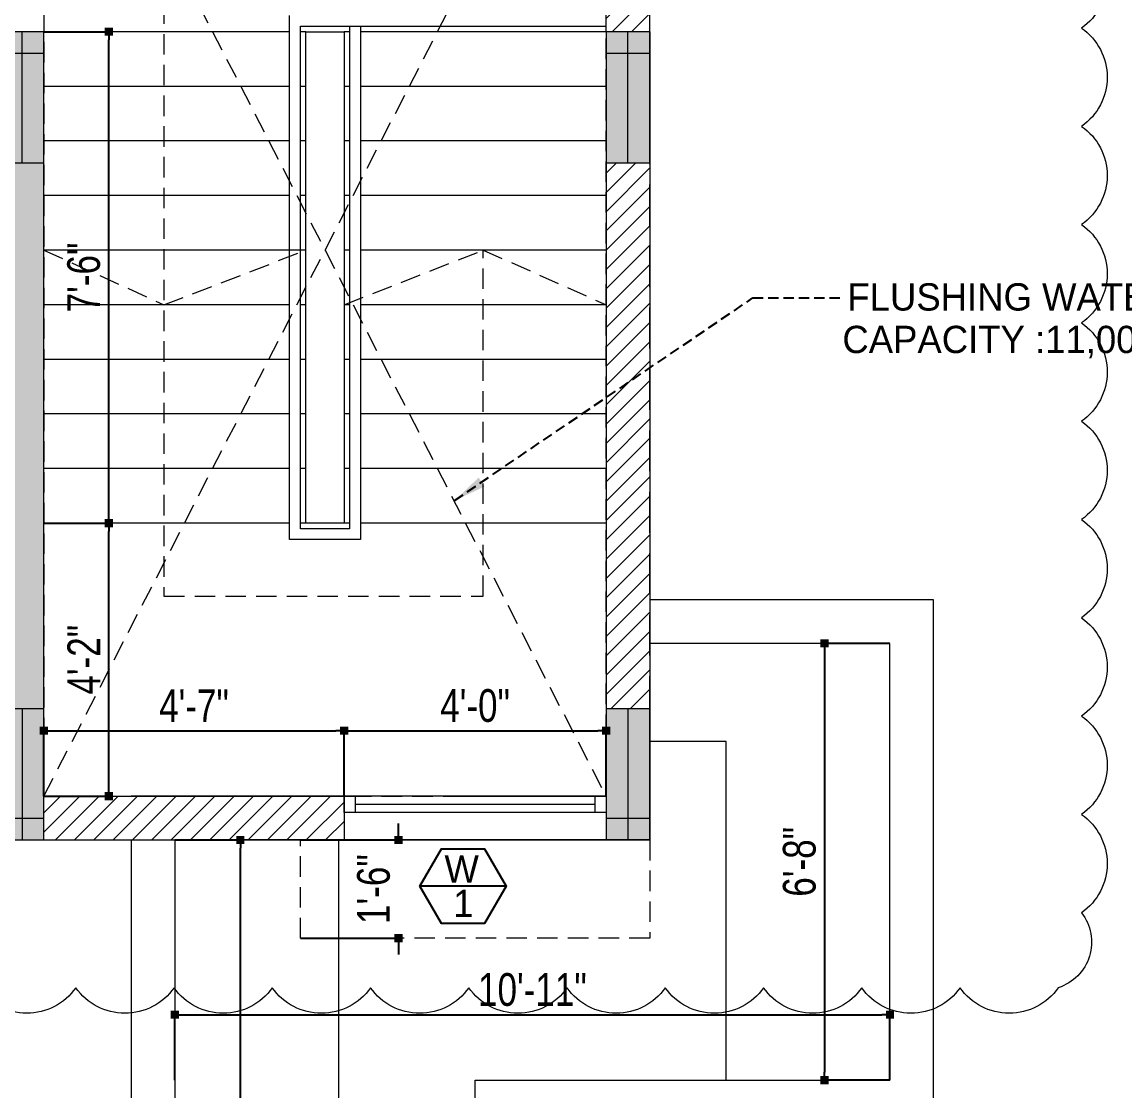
# Model space of a CAD drawing. Header units: inches. Extents: x 13 to 21264, y -72369 to -55.
# Drawn here: x 18670.8 to 18872.9, y -71943.6 to -71747.9 of the extents above; entities that cross this region are included whole.
import ezdxf

# ---------------------------------------------------------------- set-up
doc = ezdxf.new("R2010")
doc.units = ezdxf.units.IN
doc.header["$LTSCALE"] = 15
doc.header["$MEASUREMENT"] = 0
doc.header["$PDMODE"] = 34
doc.linetypes.add('DASHED2', pattern=[0.375, 0.25, -0.125])
doc.linetypes.add('HIDDEN', pattern=[0.375, 0.25, -0.125])
doc.layers.get('0').update_dxf_attribs({"linetype": 'CONTINUOUS', "lineweight": 13})
doc.layers.get('DEFPOINTS').update_dxf_attribs({"linetype": 'CONTINUOUS', "lineweight": 13})
for name, color, linetype in [('1', 8, 'CONTINUOUS'), ('2', 36, 'CONTINUOUS'), ('2P', 46, 'CONTINUOUS'), ('Railing', 233, 'CONTINUOUS')]:
    doc.layers.add(name, color=color, linetype=linetype)
for name, color, linetype, lineweight in [('1P', 252, 'CONTINUOUS', 13), ('AR-COL-TYP', 2, 'CONTINUOUS', 13), ('AR-WALL', 7, 'CONTINUOUS', 13), ('COLUMN HATCH', 19, 'CONTINUOUS', 13), ('INNER DIM', 30, 'CONTINUOUS', 13), ('parapet wall', 4, 'CONTINUOUS', 13), ('RCC SLAB', 2, 'CONTINUOUS', 13), ('WIN', 152, 'CONTINUOUS', 13)]:
    doc.layers.add(name, color=color, linetype=linetype, lineweight=lineweight)
doc.layers.add('AR-WALL HATCH', color=7, linetype='CONTINUOUS', lineweight=9, true_color=0xfa0000)
doc.layers.add('REVISION - 2', color=7, linetype='CONTINUOUS', lineweight=13, true_color=0x1a6600)
doc.layers.add('BOXTEXT', color=232, linetype='CONTINUOUS', true_color=0xbd005e)
doc.styles.add('My Style', font='', dxfattribs={"width": 0.8})
doc.styles.add('rob', font='')
doc.styles.add('RS', font='', dxfattribs={"width": 0.8})
doc.styles.get('My Style').set_extended_font_data('Century Gothic')
doc.styles.get('rob').set_extended_font_data('Century Gothic')
doc.styles.get('RS').set_extended_font_data('Century Gothic')
doc.dimstyles.new('SECTION DIM', dxfattribs={"dimscale": 0.6, "dimtxt": 9, "dimasz": 2, "dimexe": 0, "dimexo": 0, "dimgap": 1, "dimtad": 1, "dimzin": 3, "dimdsep": 46, "dimlunit": 4, "dimtxsty": 'RS', "dimblk1": 'CUT', "dimblk2": 'CUT', "dimsah": 1, "dimcen": 0, "dimclrd": 251, "dimclre": 21, "dimclrt": 4, "dimadec": 0, "dimazin": 0, "dimtfac": 1, "dimtix": 1, "dimtofl": 0, "dimtmove": 2, "dimatfit": 3, "dimfxl": 0, "dimtolj": 1, "dimtzin": 3, "dimarcsym": 0})
doc.dimstyles.new('Working Dim', dxfattribs={"dimtxt": 8, "dimasz": 1, "dimexe": 0.18, "dimexo": 0.0625, "dimgap": 2, "dimtad": 1, "dimdec": 1, "dimzin": 3, "dimdsep": 46, "dimlunit": 4, "dimtxsty": 'My Style', "dimblk": 'CUT', "dimcen": 0.09, "dimclrd": 250, "dimclre": 21, "dimclrt": 30, "dimadec": 0, "dimazin": 3, "dimtfac": 0.75, "dimtdec": 1, "dimtix": 1, "dimtofl": 0, "dimtmove": 0, "dimatfit": 3, "dimfxl": 1, "dimtolj": 1, "dimtzin": 0, "dimarcsym": 0})
pattern_1 = [(45, (25360.67850123685, -1712.152237470538), (-1.767766952966369, 1.767766952966369), [])]

# ---------------------------------------------------------------- blocks, each defined once
blk = doc.blocks.new('*U21')
at = {"layer": 'WIN', "ltscale": 2}
for p, q in [((0, 0), (48, 0)), ((2, -5), (0, -5)), ((0, -5), (0, -8)), ((46, -5), (2, -5)), ((2, -8), (2, -5)), ((48, -5), (46, -5)), ((46, -5), (46, -8)), ((48, -8), (48, -5)), ((0, -8), (2, -8)), ((46, -6.499999999992724), (2, -6.5)), ((46, -8), (2, -8)), ((46, -8), (48, -8))]:
    blk.add_line(p, q, dxfattribs=at)
blk = doc.blocks.new('ty col')
at = {"layer": 'AR-COL-TYP'}
h = blk.add_hatch(color=250, dxfattribs=at)
h.dxf.hatch_style = 1
h.paths.add_polyline_path([(-4.023006618470959, -20.00475598242701), (3.976993381529041, -20.00475598242701), (3.976993381529269, 3.995244017572986), (-4.023006618470959, 3.995244017572986)])
at = {"layer": 'AR-COL-TYP', "color": 5}
for p, q in [((-0.02300661847095853, 3.995244017572986, 4.692474330159601e-09), (-0.02300661847095853, -20.00475598242701, 4.692474330159605e-09)), ((-4.023006618470959, -16.00475598240155, 4.169824111349142e-09), (3.976993381528814, -16.00475598242701, 4.692395745640096e-09))]:
    blk.add_line(p, q, dxfattribs=at)
at = {"layer": 'AR-COL-TYP', "elevation": 4.692474330159601e-09}
blk.add_lwpolyline([(-4.023006618470959, -20.00475598242701), (3.976993381529041, -20.00475598242701), (3.976993381529269, 3.995244017572986), (-4.023006618470959, 3.995244017572986)], close=True, dxfattribs=at)
blk = doc.blocks.new('_BoxFilled')
at = {"color": 0, "linetype": 'ByBlock', "lineweight": -2}
blk.add_line((-0.5, 0), (-1, 0), dxfattribs=at)
at = {"color": 0, "linetype": 'ByBlock'}
blk.add_solid([(-0.5, 0.5), (0.5, 0.5), (-0.5, -0.5), (0.5, -0.5)], dxfattribs=at)
blk = doc.blocks.new('*D372')
at = {"layer": 'DEFPOINTS', "color": 0, "transparency": 16777216}
for p in [(18674.8243715185, -71839.63417225576, 0.00782548016606328), (18686.70708705209, -71839.63417225576), (18674.82437954333, -71889.63413771504, 0.001817518224257599)]:
    blk.add_point(p, dxfattribs=at)
at = {"layer": 'INNER DIM', "color": 7, "linetype": 'Continuous', "lineweight": -2, "transparency": 16777216}
for p, q in [((18674.8243715185, -71839.63417225576), (18686.70708705209, -71839.63417225576)), ((18674.82437954333, -71889.63413771504), (18686.70708705209, -71889.63413771504))]:
    blk.add_line(p, q, dxfattribs=at)
at = {"layer": 'INNER DIM', "color": 7, "lineweight": -2, "transparency": 16777216}
blk.add_line((18686.70708705209, -71888.13413771504), (18686.70708705209, -71841.13417225576), dxfattribs=at)
at = {"layer": 'INNER DIM', "color": 7, "lineweight": -2, "transparency": 16777216, "xscale": 1.5, "yscale": 1.5, "zscale": 1.5}
for p, rotation in [((18686.70708705209, -71839.63417225576), 90), ((18686.70708705209, -71889.63413771504), 270)]:
    blk.add_blockref('_BoxFilled', p, dxfattribs=dict(at, rotation=rotation))
at = {"layer": 'INNER DIM', "color": 7, "lineweight": 0, "transparency": 16777216, "insert": (18682.13565848064, -71864.63415498538), "char_height": 6, "attachment_point": 5, "rotation": 90, "style": 'RS'}
blk.add_mtext('\\A1;4\'-2"', dxfattribs=at)
blk = doc.blocks.new('*D373')
at = {"layer": 'DEFPOINTS', "color": 0, "transparency": 16777216}
for p in [(18674.82437955498, -71749.6354742537, 0.009637756511669239), (18686.70708705209, -71749.6354742537), (18674.8243715185, -71839.63417225576, 0.00782548016606328)]:
    blk.add_point(p, dxfattribs=at)
at = {"layer": 'INNER DIM', "color": 7, "linetype": 'Continuous', "lineweight": -2, "transparency": 16777216}
for p, q in [((18674.82437955498, -71749.6354742537), (18686.70708705209, -71749.6354742537)), ((18674.8243715185, -71839.63417225576), (18686.70708705209, -71839.63417225576))]:
    blk.add_line(p, q, dxfattribs=at)
at = {"layer": 'INNER DIM', "color": 7, "lineweight": -2, "transparency": 16777216}
blk.add_line((18686.70708705209, -71838.13417225576), (18686.70708705209, -71751.1354742537), dxfattribs=at)
at = {"layer": 'INNER DIM', "color": 7, "lineweight": -2, "transparency": 16777216, "xscale": 1.5, "yscale": 1.5, "zscale": 1.5}
for p, rotation in [((18686.70708705209, -71749.6354742537), 90), ((18686.70708705209, -71839.63417225576), 270)]:
    blk.add_blockref('_BoxFilled', p, dxfattribs=dict(at, rotation=rotation))
at = {"layer": 'INNER DIM', "color": 7, "lineweight": 0, "transparency": 16777216, "insert": (18682.13565848064, -71794.63482325472), "char_height": 6, "attachment_point": 5, "rotation": 90, "style": 'RS'}
blk.add_mtext('\\A1;7\'-6"', dxfattribs=at)
blk = doc.blocks.new('*D374')
at = {"layer": 'DEFPOINTS', "color": 0, "transparency": 16777216}
for p in [(18729.82438605603, -71877.63005728925), (18674.82438211796, -71889.63413954143, 0.002313746268620243), (18729.82438605603, -71889.63413767844, 8.028470105780894e-06)]:
    blk.add_point(p, dxfattribs=at)
at = {"layer": 'INNER DIM', "color": 7, "linetype": 'Continuous', "lineweight": -2, "transparency": 16777216}
for p, q in [((18674.82438211796, -71889.63413954143), (18674.82438211796, -71877.63005728925)), ((18729.82438605603, -71889.63413767844), (18729.82438605603, -71877.63005728925))]:
    blk.add_line(p, q, dxfattribs=at)
at = {"layer": 'INNER DIM', "color": 7, "lineweight": -2, "transparency": 16777216}
blk.add_line((18676.32438211796, -71877.63005728925), (18728.32438605603, -71877.63005728925), dxfattribs=at)
at = {"layer": 'INNER DIM', "color": 7, "lineweight": -2, "transparency": 16777216, "xscale": 1.5, "yscale": 1.5, "zscale": 1.5, "rotation": 180}
blk.add_blockref('_BoxFilled', (18674.82438211796, -71877.63005728925), dxfattribs=at)
at = {"layer": 'INNER DIM', "color": 7, "lineweight": -2, "transparency": 16777216, "xscale": 1.5, "yscale": 1.5, "zscale": 1.5}
blk.add_blockref('_BoxFilled', (18729.82438605603, -71877.63005728925), dxfattribs=at)
at = {"layer": 'INNER DIM', "color": 7, "lineweight": 0, "transparency": 16777216, "insert": (18702.32438408699, -71873.05862871782), "char_height": 6, "attachment_point": 5, "style": 'RS'}
blk.add_mtext('\\A1;4\'-7"', dxfattribs=at)
blk = doc.blocks.new('*D375')
at = {"layer": 'DEFPOINTS', "color": 0, "transparency": 16777216}
for p in [(18777.82438632701, -71877.63005728925), (18729.82438605603, -71889.63413767844, 8.028470105780894e-06), (18777.82438632701, -71889.63413771501, 0.00545890527123338)]:
    blk.add_point(p, dxfattribs=at)
at = {"layer": 'INNER DIM', "color": 7, "linetype": 'Continuous', "lineweight": -2, "transparency": 16777216}
for p, q in [((18729.82438605603, -71889.63413767844), (18729.82438605603, -71877.63005728925)), ((18777.82438632701, -71889.63413771501), (18777.82438632701, -71877.63005728925))]:
    blk.add_line(p, q, dxfattribs=at)
at = {"layer": 'INNER DIM', "color": 7, "lineweight": -2, "transparency": 16777216}
blk.add_line((18731.32438605603, -71877.63005728925), (18776.32438632701, -71877.63005728925), dxfattribs=at)
at = {"layer": 'INNER DIM', "color": 7, "lineweight": -2, "transparency": 16777216, "xscale": 1.5, "yscale": 1.5, "zscale": 1.5, "rotation": 180}
blk.add_blockref('_BoxFilled', (18729.82438605603, -71877.63005728925), dxfattribs=at)
at = {"layer": 'INNER DIM', "color": 7, "lineweight": -2, "transparency": 16777216, "xscale": 1.5, "yscale": 1.5, "zscale": 1.5}
blk.add_blockref('_BoxFilled', (18777.82438632701, -71877.63005728925), dxfattribs=at)
at = {"layer": 'INNER DIM', "color": 7, "lineweight": 0, "transparency": 16777216, "insert": (18753.82438619152, -71873.05862871782), "char_height": 6, "attachment_point": 5, "style": 'RS'}
blk.add_mtext('\\A1;4\'-0"', dxfattribs=at)
blk = doc.blocks.new('*D489')
at = {"layer": 'DEFPOINTS', "color": 0, "transparency": 16777216}
for p in [(18721.82438693672, -71897.63413954146), (18739.80296620076, -71897.63413954146), (18721.82438693672, -71915.63413954146)]:
    blk.add_point(p, dxfattribs=at)
at = {"layer": 'INNER DIM', "color": 7, "lineweight": -2, "transparency": 16777216}
for p, q in [((18739.80296620076, -71896.13413954146), (18739.80296620076, -71894.63413954146)), ((18739.80296620076, -71917.13413954146), (18739.80296620076, -71918.63413954146))]:
    blk.add_line(p, q, dxfattribs=at)
at = {"layer": 'INNER DIM', "color": 7, "linetype": 'Continuous', "lineweight": -2, "transparency": 16777216}
for p, q in [((18721.82438693672, -71897.63413954146), (18739.80296620076, -71897.63413954146)), ((18721.82438693672, -71915.63413954146), (18739.80296620076, -71915.63413954146))]:
    blk.add_line(p, q, dxfattribs=at)
at = {"layer": 'INNER DIM', "color": 7, "lineweight": -2, "transparency": 16777216, "xscale": 1.5, "yscale": 1.5, "zscale": 1.5}
for p, rotation in [((18739.80296620076, -71897.63413954146), 270), ((18739.80296620076, -71915.63413954146), 90)]:
    blk.add_blockref('_BoxFilled', p, dxfattribs=dict(at, rotation=rotation))
at = {"layer": 'INNER DIM', "color": 7, "lineweight": 0, "transparency": 16777216, "insert": (18735.23153762931, -71906.63413954145), "char_height": 6, "attachment_point": 5, "rotation": 90, "style": 'RS'}
blk.add_mtext('\\A1;1\'-6"', dxfattribs=at)
blk = doc.blocks.new('*D490')
at = {"layer": 'DEFPOINTS', "color": 0, "transparency": 16777216}
for p in [(18829.82518764454, -71929.63492065492), (18698.82531198328, -71941.63484628059, 0.01327521545469882), (18829.82518764454, -71941.63492065492, 0.01327521545469882)]:
    blk.add_point(p, dxfattribs=at)
at = {"layer": 'INNER DIM', "color": 7, "linetype": 'Continuous', "lineweight": -2, "transparency": 16777216}
for p, q in [((18698.82531198328, -71941.63484628059), (18698.82531198328, -71929.63492065492)), ((18829.82518764454, -71941.63492065492), (18829.82518764454, -71929.63492065492))]:
    blk.add_line(p, q, dxfattribs=at)
at = {"layer": 'INNER DIM', "color": 7, "lineweight": -2, "transparency": 16777216}
blk.add_line((18700.32531198328, -71929.63492065492), (18828.32518764454, -71929.63492065492), dxfattribs=at)
at = {"layer": 'INNER DIM', "color": 7, "lineweight": -2, "transparency": 16777216, "xscale": 1.5, "yscale": 1.5, "zscale": 1.5, "rotation": 180}
blk.add_blockref('_BoxFilled', (18698.82531198328, -71929.63492065492), dxfattribs=at)
at = {"layer": 'INNER DIM', "color": 7, "lineweight": -2, "transparency": 16777216, "xscale": 1.5, "yscale": 1.5, "zscale": 1.5}
blk.add_blockref('_BoxFilled', (18829.82518764454, -71929.63492065492), dxfattribs=at)
at = {"layer": 'INNER DIM', "color": 7, "lineweight": 0, "transparency": 16777216, "insert": (18764.32524981391, -71925.06349208349), "char_height": 6, "attachment_point": 5, "style": 'RS'}
blk.add_mtext('\\A1;10\'-11"', dxfattribs=at)
blk = doc.blocks.new('*D491')
at = {"layer": 'DEFPOINTS', "color": 0, "transparency": 16777216}
for p in [(18829.82518743644, -71861.63468560507, 0.01327521545469882), (18817.82518764464, -71941.63492065495), (18829.82518743644, -71941.63492065495, 0.01327521545469882)]:
    blk.add_point(p, dxfattribs=at)
at = {"layer": 'INNER DIM', "color": 7, "linetype": 'Continuous', "lineweight": -2, "transparency": 16777216}
for p, q in [((18829.82518743644, -71861.63468560507), (18817.82518764464, -71861.63468560507)), ((18829.82518743644, -71941.63492065495), (18817.82518764464, -71941.63492065495))]:
    blk.add_line(p, q, dxfattribs=at)
at = {"layer": 'INNER DIM', "color": 7, "lineweight": -2, "transparency": 16777216}
blk.add_line((18817.82518764464, -71863.13468560507), (18817.82518764464, -71940.13492065495), dxfattribs=at)
at = {"layer": 'INNER DIM', "color": 7, "lineweight": -2, "transparency": 16777216, "xscale": 1.5, "yscale": 1.5, "zscale": 1.5}
for p, rotation in [((18817.82518764464, -71861.63468560507), 90), ((18817.82518764464, -71941.63492065495), 270)]:
    blk.add_blockref('_BoxFilled', p, dxfattribs=dict(at, rotation=rotation))
at = {"layer": 'INNER DIM', "color": 7, "lineweight": 0, "transparency": 16777216, "insert": (18813.2537590732, -71901.63480313), "char_height": 6, "attachment_point": 5, "rotation": 90, "style": 'RS'}
blk.add_mtext('\\A1;6\'-8"', dxfattribs=at)
blk = doc.blocks.new('*D505')
at = {"layer": 'DEFPOINTS', "color": 0, "transparency": 16777216}
for p in [(18698.82769408704, -71897.63299091555, 0.01327521545469882), (18710.82511036045, -71897.63299091555), (18698.82511036035, -72093.6363731501, 0.01327521545469882)]:
    blk.add_point(p, dxfattribs=at)
at = {"layer": 'INNER DIM', "color": 7, "linetype": 'Continuous', "lineweight": -2, "transparency": 16777216}
for p, q in [((18698.82769408704, -71897.63299091555), (18710.82511036045, -71897.63299091555)), ((18698.82511036035, -72093.6363731501), (18710.82511036045, -72093.6363731501))]:
    blk.add_line(p, q, dxfattribs=at)
at = {"layer": 'INNER DIM', "color": 7, "lineweight": -2, "transparency": 16777216}
blk.add_line((18710.82511036045, -72092.1363731501), (18710.82511036045, -71899.13299091555), dxfattribs=at)
at = {"layer": 'INNER DIM', "color": 7, "lineweight": -2, "transparency": 16777216, "xscale": 1.5, "yscale": 1.5, "zscale": 1.5}
for p, rotation in [((18710.82511036045, -71897.63299091555), 90), ((18710.82511036045, -72093.6363731501), 270)]:
    blk.add_blockref('_BoxFilled', p, dxfattribs=dict(at, rotation=rotation))
at = {"layer": 'INNER DIM', "color": 7, "lineweight": 0, "transparency": 16777216, "insert": (18706.253681789, -71995.6346820328), "char_height": 6, "attachment_point": 5, "rotation": 90, "style": 'RS'}
blk.add_mtext('\\A1;16\'-4"', dxfattribs=at)
blk = doc.blocks.new('A$C143F6AB8')
at = {"layer": 'BOXTEXT'}
blk.add_line((15.78045299183214, 7.217431779637991), (5.120427158544771e-05, 7.217431779652543), dxfattribs=at)
blk.add_lwpolyline([(5.120427158544771e-05, 7.217431779652543), (3.945151651172637, 14.05054619463044), (11.83535254496019, 14.05054619463044), (15.78045299183214, 7.217431779637991), (11.83535254496019, 0.3843173646528157), (3.945151651172637, 0.3843173646600917)], close=True, dxfattribs=at)
at = {"layer": 'BOXTEXT', "style": 'rob'}
for s, p in [('W', (4.491415919033898, 7.885617749328958)), ('1', (6.109437837058067, 1.560643928889476))]:
    blk.add_text(s, height=5, dxfattribs=at).set_placement(p)
blk = doc.blocks.new('CUT')
at = {"layer": 'INNER DIM', "color": 9}
blk.add_line((0, 1.800000000000068), (0, -1.800000000000068), dxfattribs=at)
at = {"layer": 'INNER DIM', "color": 8}
blk.add_line((-1.800000000000181, 0), (1.800000000000181, 0), dxfattribs=at)
at = {"layer": 'INNER DIM', "color": 9}
blk.add_circle((0, 0), 0.9000000000000001, dxfattribs=at)

msp = doc.modelspace()

# ---------------------------------------------------------------- hatches: boundary and pattern name
at = {"layer": 'AR-WALL HATCH', "lineweight": 0, "ltscale": 3}
h = msp.add_hatch(dxfattribs=at)
h.set_pattern_fill('ANSI31', scale=20)
h.set_pattern_definition(pattern_1)
h.paths.add_polyline_path([(18785.82711586216, -71725.6362540852), (18777.82489283091, -71725.6362540852), (18777.82489283091, -71749.6341722558), (18785.82711586216, -71749.6341722558)])
h = msp.add_hatch(dxfattribs=at)
h.set_pattern_fill('ANSI31', scale=20)
h.set_pattern_definition(pattern_1)
h.paths.add_polyline_path([(18777.82489283105, -71873.63413772678), (18785.82518758642, -71873.63413772678), (18785.82518758642, -71773.63417226751), (18777.82489283105, -71773.63417226751)])
h.paths.add_polyline_path([(18674.82488877888, -71897.63413772448), (18729.82489283091, -71897.63413772448), (18729.82489283091, -71889.63413771508), (18674.82488877888, -71889.63413771508)])
at = {"layer": 'COLUMN HATCH', "lineweight": 0, "ltscale": 0.5}
h = msp.add_hatch(dxfattribs=at)
h.set_pattern_fill('AR-CONC', scale=0.3)
h.set_pattern_definition([(49.99999999999999, (27706.30525861344, -23624.05820886466), (2.15178054780226, -0.1882564049477853), [0.225, -2.475]), (355, (27706.30525861344, -23624.05820886466), (-0.416254000839, 2.256576401100035), [0.18, -1.98]), (100.45144446, (27706.48457365644, -23624.07389689666), (1.735526540181336, 2.068319972905888), [0.1912205759999986, -2.103426335999977]), (46.18420000000002, (27706.30525861344, -23623.45820886467), (3.201723992014717, -0.4965578423792296), [0.3374999999999971, -3.712499999999977]), (96.63563549, (27706.57206884844, -23623.49958878566), (2.803985837022685, 2.922355802323651), [0.286831026, -3.155141279999999]), (351.1841639899999, (27706.30525861344, -23623.45820886467), (2.803985835164319, 2.92235580080997), [0.27, -2.970000003]), (21, (27706.60525861344, -23623.60820886467), (1.790721156355385, -1.207856671996016), [0.225, -2.475]), (326.0000000000001, (27706.60525861344, -23623.60820886467), (0.7299459957647452, 2.175450135140559), [0.18, -1.98]), (71.45144474, (27706.75448537544, -23623.70886358667), (2.520667130189913, 0.9675934584190614), [0.19122057, -2.103426336]), (37.50000000000001, (27706.30525861344, -23624.05820886466), (0.036479565951872, 0.9986815614939344), [0, -1.956, 0, -2.01, 0, -1.9875]), (7.499999999999999, (27706.30525861344, -23624.05820886466), (0.7892086123264458, 1.183235135647081), [0, -1.146, 0, -1.911, 0, -0.7575]), (327.5, (27705.63625861344, -23624.05820886466), (1.601467308517227, -0.06766461520313927), [0, -0.75, 0, -2.34, 0, -3.105]), (317.5, (27705.33625861344, -23624.05820886466), (1.749558508027159, 0.3003149469969532), [0, -0.975, 0, -1.554, 0, -2.205])])
h.paths.add_polyline_path([(18666.82492470984, -71769.63407620775), (18674.82493694419, -71769.63408355498), (18674.82487977865, -71881.63422927765), (18562.82525926496, -71881.63404615248), (18562.82527181376, -71769.6332715994), (18570.82512391665, -71769.6332715994), (18570.82503092941, -71873.63413771275), (18666.82488009309, -71873.6341379564)])

# ---------------------------------------------------------------- linework, layer by layer
at = {"color": 7, "lineweight": 0}
msp.add_line((18674.82488605888, -71769.63417225578, -0.01441838829448906), (18674.82490502852, -71749.64190648416, -0.01265674828846742), dxfattribs=at)
at = {"layer": '1', "color": 7, "lineweight": 0}
for p, q in [((18730.82489282635, -71748.6341722558, -0.03245993853513534), (18730.82489282635, -71840.6341722558, -0.03245993853513534)), ((18732.82488949345, -71748.63417225583, -0.0298781219826666), (18732.82489282635, -71842.6341722558, -0.03245993853513534)), ((18729.82489282635, -71749.6419064842, -0.02700911744651627), (18729.82489282635, -71839.6341722558, -0.03245993854842606)), ((18729.82489282635, -71749.6419064842, -0.01683051657440572), (18729.82489282635, -71839.6341722558, -0.01683051657440572)), ((18777.82328155138, -71749.64190674383, -0.01137999618923975), (18732.82328161927, -71749.64190674383, -0.0270094564404267)), ((18730.82489282635, -71759.6341722558, -0.03245993765820053), (18729.82489282635, -71759.6341722558, -0.03245993854842606)), ((18777.82489275846, -71759.6341722558, -0.01683047562656251), (18732.82489282635, -71759.6341722558, -0.03245993587774945)), ((18730.82489282635, -71769.6341722558, -0.03245993854842606), (18729.82489282635, -71769.6341722558, -0.03245993854842606)), ((18777.82489276695, -71769.6341722558, -0.0168304756265625), (18732.82489282635, -71769.6341722558, -0.03245993587774945)), ((18730.82489282635, -71779.6341722558, -0.03245993854842606), (18729.82489282635, -71779.6341722558, -0.03245993854842606)), ((18777.82489277544, -71779.6341722558, -0.01683047562656249), (18732.82489282635, -71779.6341722558, -0.03245993587774945)), ((18730.82489282635, -71789.6341722558, -0.03245993854842606), (18729.82489282635, -71789.6341722558, -0.03245993854842606)), ((18777.82489278392, -71789.6341722558, -0.01683047562656248), (18732.82489282635, -71789.6341722558, -0.03245993587774945)), ((18730.82489282635, -71799.6341722558, -0.03245993765820053), (18729.82489282635, -71799.6341722558, -0.03245993854842606)), ((18777.82489279241, -71799.6341722558, -0.01683047562656248), (18732.82489282635, -71799.6341722558, -0.03245993587774945)), ((18730.82489282635, -71809.63417225578, -0.03245993765820053), (18729.82489282635, -71809.63417225578, -0.03245993854842606)), ((18777.82489280089, -71809.6341722558, -0.01683047562656247), (18732.82489282635, -71809.63417225578, -0.03245993587774945)), ((18730.82489282635, -71819.6341722558, -0.03245993765820053), (18729.82489282635, -71819.6341722558, -0.03245993854842606)), ((18777.82489280938, -71819.6341722558, -0.01683047562656246), (18732.82489282635, -71819.6341722558, -0.03245993587774945)), ((18730.82489282635, -71829.6341722558, -0.03245993765820053), (18729.82489282635, -71829.6341722558, -0.03245993854842606)), ((18777.82489281786, -71829.6341722558, -0.01683047562656245), (18732.82489282635, -71829.6341722558, -0.03245993587774945)), ((18777.82489282635, -71839.6341722558, -0.0168304756316395), (18732.82489282634, -71839.6341722558, -0.03279249901122772))]:
    msp.add_line(p, q, dxfattribs=at)
at = {"layer": '1', "color": 7, "linetype": 'HIDDEN', "lineweight": 0}
msp.add_line((18730.82489282633, -71839.6341722558, -0.03245993853517632), (18721.8248780224, -71839.6341722558, -0.04208017171025077), dxfattribs=at)
for points, elevation in [([(18696.82502200044, -71738.81859185439), (18696.82502200044, -71852.96759628704), (18755.32489280514, -71852.96759628704), (18755.32489551934, -71789.6341722558)], -0.01683051658769645), ([(18674.82487922054, -71789.63417225581), (18696.82502200044, -71799.6341722558), (18722.8248780224, -71789.6341722558)], -0.01683051658769645), ([(18729.82489282635, -71799.6341722558), (18755.32489280514, -71789.6341722558), (18777.82489279241, -71799.6341722558)], -0.03245993854842606), ([(18785.82574139284, -71897.63413954151), (18785.82574139284, -71915.63413954151), (18729.82489344062, -71915.63413954151), (18721.82489344062, -71915.63413954151), (18721.82489344062, -71897.63413954151)], -0.0222893661464213)]:
    msp.add_lwpolyline(points, dxfattribs=dict(at, elevation=elevation))
at = {"layer": '1P', "color": 7, "lineweight": 0}
msp.add_line((18722.8248780224, -71839.6341722558, -0.04208019090598581), (18722.8248780224, -71749.6419064842, -0.0379064226200459), dxfattribs=at)
at = {"layer": '1P', "color": 7, "lineweight": 0, "ltscale": 3}
msp.add_line((18728.8221473465, -71897.63531830846, -0.03251046097550116), (18728.8221473465, -71981.63512987753, -0.01685001489889695), dxfattribs=at)
at = {"layer": '1P', "color": 7, "lineweight": 0, "ltscale": 3, "elevation": -0.01138447240941538}
msp.add_lwpolyline([(18799.82156249886, -71941.63614642582), (18799.82156249886, -71879.63474265332), (18785.82539933491, -71879.63441166114)], dxfattribs=at)
at = {"layer": '2', "color": 7, "linetype": 'HIDDEN', "lineweight": 0, "ltscale": 2, "elevation": -0.0222893661464213}
msp.add_lwpolyline([(18666.82488862186, -71897.63413954151), (18785.82574139284, -71897.63413954151), (18785.82574139284, -71681.63797477499), (18666.82488862186, -71681.63797477499)], close=True, dxfattribs=at)
at = {"layer": '2', "color": 7, "linetype": 'HIDDEN', "lineweight": 0, "elevation": -0.01684233136631745}
msp.add_lwpolyline([(18674.82488862186, -71889.63614718385), (18777.82574139284, -71889.63614718385), (18777.82574139284, -71689.63998241733), (18674.82266303082, -71689.6362540852)], close=True, dxfattribs=at)
at = {"layer": '2', "color": 7, "linetype": 'HIDDEN', "lineweight": 0}
for points, elevation in [([(18674.82266303152, -71689.63626315598), (18777.82574139284, -71889.63614718385)], -0.0113952965527359), ([(18674.82488862186, -71889.63413771508), (18777.82574139284, -71689.63797477499)], -0.0222893661464213)]:
    msp.add_lwpolyline(points, dxfattribs=dict(at, elevation=elevation))
at = {"layer": '2P', "color": 7, "lineweight": 0}
for p, q in [((18719.8248780224, -71749.64150446908, -0.03644126408006541), (18674.8248780224, -71749.63547424202, -0.01446388598035802)), ((18722.8248780224, -71749.6419064842, -0.0379064226200459), (18721.8248780224, -71749.64177247917, -0.0374180364400524)), ((18722.8248780224, -71839.6341722558, -0.01683051657440572), (18722.8248780224, -71749.6419064842, -0.01683051657440572)), ((18722.8248780224, -71749.6419064842, -0.01683051657440572), (18729.82489282635, -71749.6419064842, -0.01683051657440572)), ((18730.82489282635, -71749.64174535444, -0.02679706240836892), (18729.82489282635, -71749.6419064842, -0.02700911744651627)), ((18719.8248780224, -71759.6341722558, -0.04208019090598581), (18674.82488605305, -71759.6341722558, -0.0144183882937337)), ((18722.8248780224, -71759.6341722558, -0.04208019090598581), (18721.8248780224, -71759.6341722558, -0.04208019090598581)), ((18719.8248780224, -71769.6341722558, -0.04208019090598581), (18674.82488605888, -71769.63417225578, -0.01441838829448906)), ((18722.8248780224, -71769.6341722558, -0.04208019090598581), (18721.8248780224, -71769.6341722558, -0.04208019090598581)), ((18719.8248780224, -71779.6341722558, -0.04208019090598581), (18674.82487802241, -71779.63417225578, -0.01446483080449969)), ((18722.8248780224, -71779.6341722558, -0.04208019090598581), (18721.8248780224, -71779.6341722558, -0.04208019090598581)), ((18722.8248780224, -71789.6341722558, -0.04208019090598581), (18674.82487802241, -71789.6341722558, -0.01472793102410427)), ((18719.8248780224, -71799.6341722558, -0.04208019090598581), (18674.82487802241, -71799.6341722558, -0.01446464533867485)), ((18722.8248780224, -71799.6341722558, -0.04208019090598581), (18721.8248780224, -71799.6341722558, -0.04208019090598581)), ((18719.8248780224, -71809.6341722558, -0.04208019090598581), (18674.82487802241, -71809.63417225578, -0.01446483079565882)), ((18722.8248780224, -71809.6341722558, -0.04208019090598581), (18721.8248780224, -71809.6341722558, -0.04208019090598581)), ((18719.8248780224, -71819.6341722558, -0.04208019090598581), (18674.82487802241, -71819.6341722558, -0.01446464533867485)), ((18722.8248780224, -71819.6341722558, -0.04208019090598581), (18721.8248780224, -71819.6341722558, -0.04208019090598581)), ((18719.8248780224, -71829.6341722558, -0.04208019090598581), (18674.8248780224, -71829.6341722558, -0.01446388598035802)), ((18722.8248780224, -71829.6341722558, -0.04208019090598581), (18721.8248780224, -71829.6341722558, -0.04208019090598581)), ((18719.8248780224, -71839.6341722558, -0.04208019090598581), (18674.8248780224, -71839.6341722558, -0.01446388598035802)), ((18722.8248780224, -71839.6341722558, -0.04208019090598581), (18721.8248780224, -71839.6341722558, -0.04208019090598581)), ((18729.82489282635, -71839.6341722558, -0.01683051657440572), (18722.8248780224, -71839.6341722558, -0.01683051657440572))]:
    msp.add_line(p, q, dxfattribs=at)
at = {"layer": 'AR-WALL', "color": 7, "lineweight": 0}
for p, q in [((18777.82489283091, -71749.6341722558, -0.0168304637997987), (18777.82489283091, -71889.63413771508, -0.01683046087518792)), ((18785.82489283094, -71749.63494465293, -0.01683046379979857), (18785.82489283099, -71853.63492065493, -0.01683046379979857)), ((18777.82518759337, -71773.63417227217, -0.009010226330421946), (18777.82518764459, -71861.63474265323, -0.02464561616271245)), ((18785.82518758642, -71773.63417226751, -0.00901022633043828), (18785.82518764462, -71873.63413772678, -0.00901022518939212)), ((18785.82489283099, -71861.63483053863, -0.01683046379979857), (18785.82489283102, -71897.63413771708, -0.01683046379979857)), ((18674.82334157923, -71880.63631362363, -0.02464729844101018), (18674.82334157925, -71889.63625201271, -0.02464729844101018)), ((18674.82334157925, -71889.63625201042, -0.02412152019125042), (18698.82169919433, -71889.63625198744, -0.0188242078673395)), ((18674.82488604723, -71889.63413771508, -0.0204718479221637), (18729.82489283091, -71889.63413771508, -0.01446645828796831)), ((18729.82489283091, -71889.6341377151, -0.02228133767631552), (18729.82489283091, -71897.63414707796, -0.02228133767631552)), ((18750.32488542437, -71889.63413771508, -0.009015637186058363), (18777.82489283092, -71889.63413771508, -0.01683043820758701)), ((18674.82488877888, -71897.63413772448, -0.02047184708374226), (18729.82489283091, -71897.6341377151, -0.01446645828796831)), ((18750.32488542437, -71897.63413771508, -0.009015637186058509), (18785.82489283102, -71897.63413771708, -0.0157408285578022))]:
    msp.add_line(p, q, dxfattribs=at)
at = {"layer": 'AR-WALL', "color": 7, "lineweight": 0, "elevation": -0.009010226330729253}
for points in [[(18777.82489283411, -71749.63417226751), (18777.82489283411, -71725.6362540852)], [(18785.82489283411, -71749.63417226751), (18785.82489283411, -71725.6362540852)]]:
    msp.add_lwpolyline(points, dxfattribs=at)
at = {"layer": 'parapet wall', "color": 7, "lineweight": 0, "ltscale": 3}
for p, q in [((18829.82569394034, -71861.63468560511, -0.009014150691722478), (18785.8253993349, -71861.63468560514, -0.009014150691722478)), ((18785.8253993349, -71861.63468560514, -0.009014150691722478), (18785.82539933492, -71897.63413771715, -0.009014150691722478)), ((18829.82569414845, -71941.634920655, -0.009014150691722478), (18829.82569394034, -71861.63468560511, -0.009014150691722478)), ((18698.82587798893, -71897.63299088497, -0.009014150691722478), (18698.82561294231, -72093.63637315015, -0.009014150691722478)), ((18785.82539933492, -71897.63413771715, -0.009014150691722478), (18698.82587798893, -71897.63299088497, -0.009014150691722478)), ((18753.82575123402, -72093.63647448781, -0.009014150691722478), (18753.82603129664, -71941.634920655, -0.009014150691722478)), ((18753.82603129664, -71941.634920655, -0.009014150691722478), (18829.82569414845, -71941.634920655, -0.009014150691722478))]:
    msp.add_line(p, q, dxfattribs=at)
at = {"layer": 'parapet wall', "color": 7, "lineweight": 0, "ltscale": 3, "elevation": -0.009014150691722478}
for points in [[(18690.82587798737, -71897.63413772175), (18690.8256129423, -72093.63637209928), (17894.82687887938, -72093.63626753872), (17894.82687887938, -71949.63500536032), (17970.82586518477, -71949.63500536032), (17970.82586519894, -71853.63474563927), (17914.82586518607, -71853.63497289513), (17914.82586518606, -71749.63199178899), (17831.82709561484, -71749.63196266156), (17831.82709561445, -72093.63626648787), (17761.91392854035, -72093.63626648787)], [(18690.82587798737, -71897.63413772175), (18690.8256129423, -72093.63637209928), (17894.82687887938, -72093.63626753872), (17894.82687887938, -71949.63500536032), (17970.82586518477, -71949.63500536032), (17970.82586519894, -71853.63474563927), (17914.82586518607, -71853.63497289513), (17914.82586518606, -71749.63199178899), (17831.82709561484, -71749.63196266156), (17831.82709561445, -72093.63626648787), (17761.91392854035, -72093.63626648787)], [(18777.8253993349, -71853.63468560514), (18777.82539933492, -71889.63403226003), (18690.82588880711, -71889.63288542801), (18690.82588880256, -71889.63625199509)], [(19966.823774238, -71897.63546994337), (19966.82559169166, -72093.63643492531), (19898.82533299139, -72093.6364349256), (18761.82575123457, -72093.63618354891), (18761.82601655666, -71949.634920655), (18837.82569416926, -71949.634920655), (18837.82569391953, -71853.63468560511), (18785.82489283099, -71853.63492065493), (18785.82489283099, -71853.63492065493), (18785.82489283099, -71853.63492065493), (18785.82489283099, -71853.63492065493)]]:
    msp.add_lwpolyline(points, dxfattribs=at)
at = {"layer": 'Railing', "color": 7, "lineweight": 0}
for p, q in [((18719.8248780224, -71842.6341722558, -0.04208019089269509), (18719.8248780224, -71746.6341722558, -0.04208019089269509)), ((18721.8248780224, -71840.6341722558, -0.04208019089269509), (18721.8248780224, -71748.6341722558, -0.04208019089269509)), ((18721.8248780224, -71748.6341722558, -0.04407815149297407), (18777.82489283411, -71748.6341722558, 0.02821285156614242)), ((18730.82489282635, -71840.6341722558, -0.03245993853513534), (18721.8248780224, -71840.6341722558, -0.04208019089269509)), ((18732.82489282635, -71842.6341722558, -0.03245993853513534), (18719.8248780224, -71842.6341722558, -0.04208019089269509))]:
    msp.add_line(p, q, dxfattribs=at)
at = {"layer": 'RCC SLAB', "color": 7, "lineweight": 0}
msp.add_line((18674.82488877888, -71897.63413772448, -0.02047184708374226), (18674.82488626669, -71769.63327159938, -0.01253215626097922), dxfattribs=at)
at = {"layer": 'REVISION - 2', "color": 7, "lineweight": 0, "ltscale": 3, "elevation": -0.0222893661464213}
msp.add_lwpolyline([(18864.93924514724, -71730.95932920945, -0.52056705), (18864.93924514724, -71748.95932920945, -0.52056705), (18864.93924514724, -71766.95932920945, -0.52056705), (18864.93924514724, -71784.95932920945, -0.52056705), (18864.93924514724, -71802.95932920945, -0.52056705), (18864.93924514724, -71820.95932920945, -0.52056705), (18864.93924514724, -71838.95932920945, -0.52056705), (18864.93924514724, -71856.95932920945, -0.52056705), (18864.93924514724, -71874.95932920945, -0.52056705), (18864.93924514724, -71892.95932920945, -0.52056705), (18864.93924514724, -71910.95932920945, -0.52056705), (18860.67130445675, -71924.69138851896, -0.52056705), (18842.67130445675, -71924.69138851896, -0.52056705), (18824.67130445675, -71924.69138851896, -0.52056705), (18806.67130445675, -71924.69138851896, -0.52056705), (18788.67130445675, -71924.69138851896, -0.52056705), (18770.67130445675, -71924.69138851896, -0.52056705), (18752.67130445675, -71924.69138851896, -0.52056705), (18734.67130445675, -71924.69138851896, -0.52056705), (18716.67130445675, -71924.69138851896, -0.52056705), (18698.67130445675, -71924.69138851896, -0.52056705), (18680.67130445675, -71924.69138851896, -0.52056705), (18662.67130445675, -71924.69138851896, -0.52056705)], format="xyb", dxfattribs=at)

# ---------------------------------------------------------------- block references
at = {"layer": 'AR-COL-TYP', "color": 7, "lineweight": 0, "rotation": 180.0000000333466}
for p in [(18670.80187945205, -71769.64023023851, -0.0126516151900094), (18781.80188622728, -71769.63892825229, -0.009010231040995832)]:
    msp.add_blockref('ty col', p, dxfattribs=at)
at = {"layer": 'AR-COL-TYP', "color": 7, "lineweight": 0}
for p in [(18670.84789266571, -71877.62938174205, -0.01265161398437391), (18781.84789944952, -71877.62938174435, -0.009010229862570829)]:
    msp.add_blockref('ty col', p, dxfattribs=at)
at = {"layer": 'BOXTEXT', "color": 7, "lineweight": 0}
msp.add_blockref('A$C143F6AB8', (18743.71577626037, -71913.32290002113, -0.0222893661464213), dxfattribs=at)
at = {"layer": 'WIN', "color": 7, "lineweight": 0, "xscale": -1, "rotation": 180.0000019407474}
msp.add_blockref('*U21', (18729.82489283091, -71897.63414707796, -0.02228133767631552), dxfattribs=at)

# ---------------------------------------------------------------- texts
at = {"layer": 'REVISION - 2', "color": 7, "lineweight": 0, "ltscale": 3, "style": 'rob'}
for s, p in [('FLUSHING WATER O.H.T ABOVE', (18822.03182168815, -71800.69507861497, -5027975.240390704)), ('CAPACITY :11,000 Ltrs', (18821.11412623968, -71808.48191449599, -0.0304361761249126))]:
    msp.add_text(s, height=5, dxfattribs=at).set_placement(p)

# ---------------------------------------------------------------- dimensions: what is measured, and where the dimension line sits
at = {"layer": 'INNER DIM', "color": 7, "lineweight": 0}
for base, p1, p2, picture, middle in [((18686.70708705209, -71749.6354742537, -0.009014150691706146), (18674.82437151849, -71839.63417225573, -0.001188670525642865), (18674.82437955497, -71749.63547425366, 0.0006236058199630932), '*D373', (18682.13565848064, -71794.63482325472, -0.009014150691706146)), ((18686.70708705209, -71839.63417225576, -0.009014150691706146), (18674.82437954333, -71889.63413771501, -0.007196632467448547), (18674.82437151849, -71839.63417225573, -0.001188670525642865), '*D372', (18682.13565848064, -71864.63415498538, -0.009014150691706146)), ((18817.82518764464, -71941.63492065495, -0.009014150691706146), (18829.82518743643, -71861.63468560504, 0.004261064762992678), (18829.82518743643, -71941.63492065492, 0.004261064762992678), '*D491', (18813.2537590732, -71901.63480313, -0.009014150691706146)), ((18739.80296620076, -71897.63413954146, -0.009014150691706146), (18721.82438693671, -71915.63413954143, -0.009014150691706146), (18721.82438693671, -71897.63413954143, -0.009014150691706146), '*D489', (18735.23153762931, -71906.63413954145, -0.009014150691706146)), ((18710.82511036045, -71897.63299091555, -0.009014150691706146), (18698.82511036035, -72093.63637315008, 0.004261064762992678), (18698.82769408703, -71897.63299091552, 0.004261064762992678), '*D505', (18706.253681789, -71995.6346820328, -0.009014150691706146))]:
    dim = msp.add_linear_dim(base=base, p1=p1, p2=p2, angle=90, dimstyle='SECTION DIM', override={"dimscale": 1, "dimtxt": 6, "dimasz": 1.5, "dimblk1": 'BoxFilled', "dimblk2": 'BoxFilled', "dimclrd": 7, "dimclre": 7, "dimclrt": 7, "dimfxl": 2}, dxfattribs=at)
    dim.commit()
    dim.dimension.update_dxf_attribs({"geometry": picture, "text_midpoint": middle})
for base, p1, p2, picture, middle in [((18729.82438605603, -71877.63005728925, -0.009014150691706146), (18674.82438211796, -71889.63413954143, -0.006700404423085903), (18729.82438605603, -71889.63413767844, -0.009006122221600365), '*D374', (18702.32438408699, -71873.05862871782, -0.009014150691706146)), ((18777.82438632701, -71877.63005728925, -0.009014150691706146), (18729.82438605603, -71889.63413767844, -0.009006122221600365), (18777.82438632701, -71889.63413771501, -0.003555245420472766), '*D375', (18753.82438619152, -71873.05862871782, -0.009014150691706146)), ((18829.82518764454, -71929.63492065492, -0.009014150691706146), (18698.82531198328, -71941.63484628059, 0.004261064762992678), (18829.82518764454, -71941.63492065492, 0.004261064762992678), '*D490', (18764.32524981391, -71925.06349208349, -0.009014150691706146))]:
    dim = msp.add_linear_dim(base=base, p1=p1, p2=p2, dimstyle='SECTION DIM', override={"dimscale": 1, "dimtxt": 6, "dimasz": 1.5, "dimblk1": 'BoxFilled', "dimblk2": 'BoxFilled', "dimclrd": 7, "dimclre": 7, "dimclrt": 7, "dimfxl": 2}, dxfattribs=at)
    dim.commit()
    dim.dimension.update_dxf_attribs({"geometry": picture, "text_midpoint": middle})

# ---------------------------------------------------------------- leaders
at = {"color": 7, "linetype": 'DASHED2', "lineweight": 0, "ltscale": 0.5}
msp.add_leader([(18750.06646218828, -71835.4722938912, -0.0113952965527359), (18804.71341334873, -71798.37404033961, -0.0113952965527359), (18821.30970210983, -71798.37404033961, -0.0113952965527359)], dimstyle='Working Dim', override={"dimasz": 6, "dimtad": 0, "dimclrd": 8}, dxfattribs=at)

doc.saveas('drawing.dxf')
